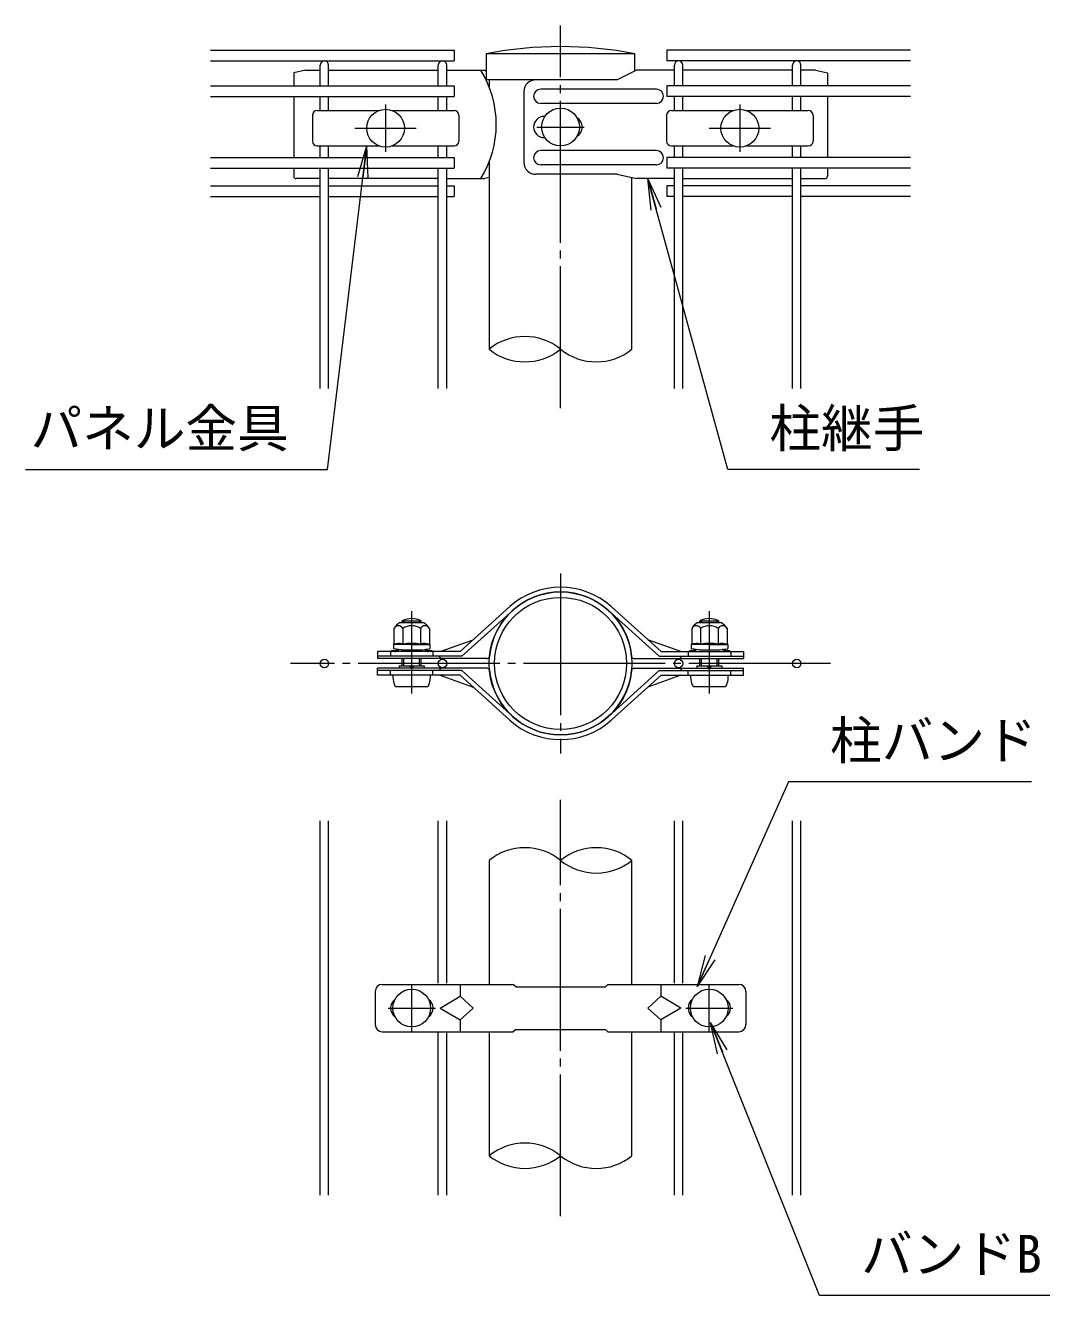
# Model space of a CAD drawing. Units: millimetres, scale not verified. Extents: x -4200 to 4200, y -2970 to 2970.
# Drawn here: x 2069 to 3360, y -436 to 1176 of the extents above; entities that cross this region are included whole.
import ezdxf
from ezdxf.enums import TextEntityAlignment as Align

# ---------------------------------------------------------------- set-up
doc = ezdxf.new("R2010")
doc.units = ezdxf.units.MM
doc.header["$LTSCALE"] = 10
doc.linetypes.add('LONG_CHAIN', pattern=[21, 18, -1, 1, -1])
for name, color, linetype, lineweight in [('0-3_D-STR1', 1, 'Continuous', 9), ('0-4_D-BMK', 2, 'LONG_CHAIN', 9), ('0-5_D-STR-DIM', 7, 'Continuous', 9), ('0-6_0', 7, 'Continuous', 9), ('0-8_D-STR2', 7, 'Continuous', 9), ('0-9_D-STR3', 3, 'Continuous', 9), ('0-A_D-STR-TXT', 7, 'Continuous', 9)]:
    doc.layers.add(name, color=color, linetype=linetype, lineweight=lineweight)
doc.styles.add('ＭＳ ゴシック', font='')
doc.styles.get('ＭＳ ゴシック').set_extended_font_data('MS Gothic')

# ---------------------------------------------------------------- blocks, each defined once
blk = doc.blocks.new('_Open')
at = {"layer": '0-6_0'}
blk.add_line((-10, 1.667), (0, 0), dxfattribs=at)
blk.add_lwpolyline([(-10, -1.667), (0, 0), (-10, 0)], dxfattribs=at)

msp = doc.modelspace()

# ---------------------------------------------------------------- linework, layer by layer
at = {"layer": '0-3_D-STR1'}
for p, q in [((2843.25, 1140.36), (2654.55, 1140.36)), ((2654.55, 1140.36), (2654.55, 1107.36)), ((2843.25, 1118.37), (2843.25, 1140.36)), ((2820.85, 1107.36), (2654.55, 1107.36)), ((2658.15, 1107.36), (2658.15, 1098.64)), ((2658.15, 1002.74), (2658.15, 765.36)), ((2839.65, 765.36), (2839.65, 983.21)), ((2658.15, 116.49), (2658.15, -41.01)), ((2839.65, -41.01), (2839.65, 116.49)), ((2658.32, -101.01), (2658.32, -258.51)), ((2839.65, -258.51), (2839.65, -101.01))]:
    msp.add_line(p, q, dxfattribs=at)
for radius in [90.75, 83.85]:
    msp.add_circle((2748.9, 366.49), radius, dxfattribs=at)
msp.add_arc((2748.9, 656.68), 492.8, 78.96219, 101.03781, dxfattribs=at)
at = {"layer": '0-4_D-BMK'}
for p, q in [((2748.9, 690.55), (2748.9, 1176.36)), ((2526.65, 1075.84), (2526.65, 1015.84)), ((2976.65, 1075.84), (2976.65, 1015.84)), ((2487.65, 1045.84), (2565.65, 1045.84)), ((2718.9, 1047.36), (2778.9, 1047.36)), ((2937.65, 1045.84), (3015.65, 1045.84)), ((2748.9, 480.79), (2748.9, 252.19)), ((2559.78, 328.39), (2559.78, 432.86)), ((2938.03, 328.39), (2938.03, 432.86)), ((3091.8, 366.49), (2406, 366.49)), ((2748.9, -335.19), (2748.9, 193.17)), ((2559.9, -101.01), (2559.9, -41.01)), ((2937.9, -101.01), (2937.9, -41.01)), ((2529.9, -71.01), (2589.9, -71.01)), ((2907.9, -71.01), (2967.9, -71.01))]:
    msp.add_line(p, q, dxfattribs=at)
at = {"layer": '0-5_D-STR-DIM'}
for centre, radius, start, end in [((2703.53, 709.38), 72.06, 50.97549, 129.02451), ((2703.53, 821.35), 72.06, 230.97549, 309.02451), ((2794.28, 821.35), 72.06, 230.97549, 309.02451), ((2703.53, 60.51), 72.06, 50.97549, 129.02451), ((2794.28, 60.51), 72.06, 50.97549, 129.02451), ((2794.28, 172.47), 72.06, 230.97549, 309.02451), ((2703.61, -314.3), 71.86, 50.92646, 129.07354), ((2703.61, -202.72), 71.86, 230.92646, 309.07354), ((2794.28, -202.53), 72.06, 230.97549, 309.02451)]:
    msp.add_arc(centre, radius, start, end, dxfattribs=at)
at = {"layer": '0-8_D-STR2'}
for p, q in [((2304.3, 1144.86), (2613.9, 1144.86)), ((2613.9, 1144.86), (2613.9, 1131.36)), ((3193.5, 1144.86), (2883.9, 1144.86)), ((2883.9, 1144.86), (2883.9, 1131.36)), ((2304.3, 1131.36), (2613.9, 1131.36)), ((3193.5, 1131.36), (2883.9, 1131.36)), ((2443.5, 1099.49), (2443.5, 1125.96)), ((2454.3, 1099.49), (2454.3, 1125.96)), ((2593.5, 1099.49), (2593.5, 1125.96)), ((2604.3, 1099.49), (2604.3, 1125.96)), ((2893.5, 1099.49), (2893.5, 1125.96)), ((2904.3, 1099.49), (2904.3, 1125.96)), ((3043.5, 1099.49), (3043.5, 1125.96)), ((3054.3, 1099.49), (3054.3, 1125.96)), ((2304.3, 1099.49), (2613.9, 1099.49)), ((2613.9, 1099.49), (2613.9, 1085.99)), ((3193.5, 1099.49), (2883.9, 1099.49)), ((2883.9, 1099.49), (2883.9, 1085.99)), ((2304.3, 1085.99), (2613.9, 1085.99)), ((2443.5, 1068.34), (2443.5, 1085.99)), ((2454.3, 1068.34), (2454.3, 1085.99)), ((2593.5, 1068.34), (2593.5, 1085.99)), ((2604.3, 1068.34), (2604.3, 1085.99)), ((3193.5, 1085.99), (2883.9, 1085.99)), ((2893.5, 1068.34), (2893.5, 1085.99)), ((2904.3, 1068.34), (2904.3, 1085.99)), ((3043.5, 1068.34), (3043.5, 1085.99)), ((3054.3, 1068.34), (3054.3, 1085.99)), ((2443.5, 1008.74), (2443.5, 1023.34)), ((2454.3, 1008.74), (2454.3, 1023.34)), ((2593.5, 1008.74), (2593.5, 1023.34)), ((2604.3, 1008.74), (2604.3, 1023.34)), ((2893.5, 1008.74), (2893.5, 1023.34)), ((2904.3, 1008.74), (2904.3, 1023.34)), ((3043.5, 1008.74), (3043.5, 1023.34)), ((3054.3, 1008.74), (3054.3, 1023.34)), ((2304.3, 1008.74), (2613.9, 1008.74)), ((2613.9, 1008.74), (2613.9, 995.24)), ((3193.5, 1008.74), (2883.9, 1008.74)), ((2883.9, 1008.74), (2883.9, 995.24)), ((2304.3, 995.24), (2613.9, 995.24)), ((2443.5, 715.36), (2443.5, 995.24)), ((2454.3, 715.36), (2454.3, 995.24)), ((2593.5, 715.36), (2593.5, 995.24)), ((2604.3, 715.36), (2604.3, 995.24)), ((3193.5, 995.24), (2883.9, 995.24)), ((2893.5, 715.36), (2893.5, 995.24)), ((2904.3, 715.36), (2904.3, 995.24)), ((3043.5, 715.36), (3043.5, 995.24)), ((3054.3, 715.36), (3054.3, 995.24)), ((2304.3, 972.63), (2443.5, 972.63)), ((2454.3, 972.63), (2593.5, 972.63)), ((2604.3, 972.63), (2613.9, 972.63)), ((2613.9, 972.63), (2613.9, 959.13)), ((2893.5, 972.63), (2883.9, 972.63)), ((2883.9, 972.63), (2883.9, 959.13)), ((3043.5, 972.63), (2904.3, 972.63)), ((3193.5, 972.63), (3054.3, 972.63)), ((2304.3, 959.13), (2443.5, 959.13)), ((2454.3, 959.13), (2593.5, 959.13)), ((2604.3, 959.13), (2613.9, 959.13)), ((2893.5, 959.13), (2883.9, 959.13)), ((3043.5, 959.13), (2904.3, 959.13)), ((3193.5, 959.13), (3054.3, 959.13)), ((2443.5, -308.51), (2443.5, 166.49)), ((2454.3, -308.51), (2454.3, 166.49)), ((2593.5, -39.51), (2593.5, 166.49)), ((2604.3, -39.51), (2604.3, 166.49)), ((2893.5, -39.51), (2893.5, 166.49)), ((2904.3, -39.51), (2904.3, 166.49)), ((3043.5, -308.51), (3043.5, 166.49)), ((3054.3, -308.51), (3054.3, 166.49)), ((2593.5, -308.51), (2593.5, -102.51)), ((2604.3, -308.51), (2604.3, -102.51)), ((2893.5, -308.51), (2893.5, -102.51)), ((2904.3, -308.51), (2904.3, -102.51))]:
    msp.add_line(p, q, dxfattribs=at)
for centre in [(2448.9, 366.49), (2598.9, 366.49), (2898.9, 366.49), (3048.9, 366.49)]:
    msp.add_circle(centre, 5.4, dxfattribs=at)
for centre in [(2448.9, 1125.96), (2598.9, 1125.96), (2898.9, 1125.96), (3048.9, 1125.96)]:
    msp.add_arc(centre, 5.4, 0, 180, dxfattribs=at)
at = {"layer": '0-9_D-STR3'}
for p, q in [((2424.9, 1119.36), (2409.9, 1116.36)), ((2409.9, 1116.36), (2409.9, 1099.49)), ((2424.9, 1119.36), (2443.5, 1119.36)), ((2454.3, 1119.36), (2593.5, 1119.36)), ((2604.3, 1119.36), (2652.52, 1119.36)), ((2652.52, 1119.36), (2654.55, 1118.37)), ((2845.28, 1119.36), (2820.85, 1107.36)), ((2893.5, 1119.36), (2845.28, 1119.36)), ((3043.5, 1119.36), (2904.3, 1119.36)), ((3072.9, 1119.36), (3054.3, 1119.36)), ((3072.9, 1119.36), (3087.9, 1116.36)), ((3087.9, 1116.36), (3087.9, 1099.49)), ((2820.85, 1107.36), (2717.44, 1107.36)), ((2820.85, 1107.36), (2717.44, 1107.36)), ((2409.9, 1085.99), (2409.9, 1008.74)), ((2702.44, 1092.36), (2702.44, 1002.36)), ((2870.67, 1095.36), (2723.67, 1095.36)), ((3087.9, 1085.99), (3087.9, 1008.74)), ((2439.65, 1068.34), (2518.3, 1068.34)), ((2535.01, 1068.34), (2613.65, 1068.34)), ((2870.67, 1077.36), (2723.67, 1077.36)), ((2889.65, 1068.34), (2968.3, 1068.34)), ((2985.01, 1068.34), (3063.65, 1068.34)), ((2433.65, 1062.34), (2433.65, 1029.34)), ((2619.65, 1062.34), (2619.65, 1029.34)), ((2883.65, 1062.34), (2883.65, 1029.34)), ((3069.65, 1062.34), (3069.65, 1029.34)), ((2439.65, 1023.34), (2518.3, 1023.34)), ((2535.01, 1023.34), (2613.65, 1023.34)), ((2870.67, 1017.36), (2723.67, 1017.36)), ((2889.65, 1023.34), (2968.3, 1023.34)), ((2985.01, 1023.34), (3063.65, 1023.34)), ((2409.9, 995.24), (2409.9, 984.91)), ((2820.85, 987.36), (2717.44, 987.36)), ((2870.67, 999.36), (2723.67, 999.36)), ((2820.85, 987.36), (2845.28, 981.96)), ((3087.9, 995.24), (3087.9, 984.91)), ((2443.5, 981.91), (2412.9, 981.91)), ((2593.5, 981.91), (2454.3, 981.91)), ((2604.3, 981.96), (2652.52, 981.96)), ((2658.15, 983.16), (2652.52, 981.96)), ((2893.5, 981.96), (2845.28, 981.96)), ((2904.3, 981.91), (3043.5, 981.91)), ((3054.3, 981.91), (3084.9, 981.91)), ((2621.29, 381.55), (2684.53, 438.72)), ((2876.52, 381.55), (2813.28, 438.72)), ((2547.78, 418.42), (2547.78, 420.43)), ((2547.78, 420.43), (2571.78, 420.43)), ((2549.81, 418.42), (2549.81, 421.4)), ((2569.75, 418.42), (2569.75, 421.4)), ((2571.78, 418.42), (2571.78, 420.43)), ((2623.64, 375.55), (2688.52, 434.24)), ((2874.17, 375.55), (2809.29, 434.24)), ((2926.03, 418.42), (2926.03, 420.43)), ((2926.03, 420.43), (2950.03, 420.43)), ((2928.06, 418.42), (2928.06, 421.4)), ((2948, 418.42), (2948, 421.4)), ((2950.03, 418.42), (2950.03, 420.43)), ((2537.26, 410.9), (2537.26, 390.81)), ((2544.78, 418.42), (2574.78, 418.42)), ((2548.52, 410.9), (2548.52, 390.51)), ((2571.04, 410.9), (2571.04, 390.51)), ((2582.3, 410.9), (2582.3, 390.81)), ((2915.51, 410.9), (2915.51, 390.81)), ((2923.03, 418.42), (2953.03, 418.42)), ((2926.77, 410.9), (2926.77, 390.51)), ((2949.29, 410.9), (2949.29, 390.51)), ((2960.55, 410.9), (2960.55, 390.81)), ((2536.53, 390.38), (2536.53, 385.38)), ((2559.78, 390.51), (2536.6, 390.51)), ((2537.26, 390.81), (2536.75, 390.67)), ((2559.78, 390.51), (2582.96, 390.51)), ((2583.03, 390.32), (2583.03, 385.38)), ((2596.09, 381.55), (2637.9, 396.57)), ((2901.72, 381.55), (2859.9, 396.57)), ((2914.78, 390.38), (2914.78, 385.38)), ((2938.03, 390.51), (2914.85, 390.51)), ((2915.51, 390.81), (2915, 390.67)), ((2938.03, 390.51), (2961.2, 390.51)), ((2961.28, 390.32), (2961.28, 385.38)), ((2621.29, 381.55), (2516.44, 381.55)), ((2516.44, 381.55), (2516.44, 372.55)), ((2623.64, 375.55), (2516.44, 375.55)), ((2655.66, 372.55), (2516.44, 372.55)), ((2532.77, 381.55), (2532.77, 375.55)), ((2534.28, 383.02), (2538.6, 383.02)), ((2534.28, 383.02), (2534.28, 381.52)), ((2546.28, 383.92), (2536.79, 385.08)), ((2539.47, 383.3), (2541.21, 384.54)), ((2540.34, 382.07), (2543.37, 384.24)), ((2546.28, 383.92), (2573.28, 383.92)), ((2547.78, 363.43), (2547.78, 372.52)), ((2549.81, 363.43), (2549.81, 372.52)), ((2569.75, 363.43), (2569.75, 372.52)), ((2571.78, 363.43), (2571.78, 372.52)), ((2573.28, 383.92), (2582.77, 385.08)), ((2579.22, 382.07), (2576.19, 384.24)), ((2580.09, 383.3), (2578.35, 384.54)), ((2586.78, 381.55), (2586.78, 375.55)), ((2594.28, 375.55), (2597.4, 372.55)), ((2842.15, 372.55), (2981.37, 372.55)), ((2874.17, 375.55), (2981.37, 375.55)), ((2876.52, 381.55), (2981.37, 381.55)), ((2903.52, 375.55), (2900.41, 372.55)), ((2911.02, 381.55), (2911.02, 375.55)), ((2912.53, 383.02), (2916.85, 383.02)), ((2912.53, 383.02), (2912.53, 381.52)), ((2924.53, 383.92), (2915.04, 385.08)), ((2917.72, 383.3), (2919.46, 384.54)), ((2918.59, 382.07), (2921.62, 384.24)), ((2924.53, 383.92), (2951.53, 383.92)), ((2926.03, 363.43), (2926.03, 372.52)), ((2928.06, 363.43), (2928.06, 372.52)), ((2948, 363.43), (2948, 372.52)), ((2950.03, 363.43), (2950.03, 372.52)), ((2951.53, 383.92), (2961.02, 385.08)), ((2957.47, 382.07), (2954.44, 384.24)), ((2958.34, 383.3), (2956.6, 384.54)), ((2965.03, 381.55), (2965.03, 375.55)), ((2981.37, 381.55), (2981.37, 372.55)), ((2516.44, 351.43), (2516.44, 360.43)), ((2655.66, 360.43), (2516.44, 360.43)), ((2623.64, 357.43), (2516.44, 357.43)), ((2532.77, 351.43), (2532.77, 357.43)), ((2543.82, 363.43), (2575.73, 363.43)), ((2543.82, 363.43), (2543.82, 360.43)), ((2556.6, 363.43), (2559.14, 360.43)), ((2560.42, 360.43), (2562.96, 363.43)), ((2575.73, 363.43), (2575.73, 360.43)), ((2586.78, 351.43), (2586.78, 357.43)), ((2594.28, 357.43), (2597.4, 360.43)), ((2623.64, 357.43), (2688.52, 298.74)), ((2874.17, 357.43), (2809.29, 298.74)), ((2842.15, 360.43), (2981.37, 360.43)), ((2874.17, 357.43), (2981.37, 357.43)), ((2903.52, 357.43), (2900.41, 360.43)), ((2911.02, 351.43), (2911.02, 357.43)), ((2922.07, 363.43), (2953.98, 363.43)), ((2922.07, 363.43), (2922.07, 360.43)), ((2934.85, 363.43), (2937.39, 360.43)), ((2938.67, 360.43), (2941.21, 363.43)), ((2953.98, 363.43), (2953.98, 360.43)), ((2965.03, 351.43), (2965.03, 357.43)), ((2981.37, 351.43), (2981.37, 360.43)), ((2621.29, 351.43), (2516.44, 351.43)), ((2596.09, 351.43), (2637.9, 336.41)), ((2621.29, 351.43), (2684.53, 294.26)), ((2876.52, 351.43), (2813.28, 294.26)), ((2901.72, 351.43), (2859.9, 336.41)), ((2876.52, 351.43), (2981.37, 351.43)), ((2540.28, 337.03), (2579.28, 337.03)), ((2918.53, 337.03), (2957.53, 337.03)), ((2522.4, -41.01), (2688.9, -41.01)), ((2621.4, -41.01), (2621.4, -56.01)), ((2691.9, -44.01), (2688.9, -41.01)), ((2691.9, -44.01), (2805.9, -44.01)), ((2805.9, -44.01), (2808.9, -41.01)), ((2808.9, -41.01), (2975.4, -41.01)), ((2876.4, -41.01), (2876.4, -56.01)), ((2513.4, -50.01), (2513.4, -92.01)), ((2595.9, -71.01), (2621.4, -56.01)), ((2876.4, -56.01), (2859.9, -71.01)), ((2901.9, -71.01), (2876.4, -56.01)), ((2984.4, -50.01), (2984.4, -92.01)), ((2595.9, -71.01), (2621.4, -86.01)), ((2859.9, -71.01), (2876.4, -86.01)), ((2901.9, -71.01), (2876.4, -86.01)), ((2876.4, -86.01), (2876.4, -101.01)), ((2522.4, -101.01), (2688.9, -101.01)), ((2691.9, -98.01), (2688.9, -101.01)), ((2691.9, -98.01), (2805.9, -98.01)), ((2805.9, -98.01), (2808.9, -101.01)), ((2808.9, -101.01), (2975.4, -101.01))]:
    msp.add_line(p, q, dxfattribs=at)
for points in [[(2580.96, 383.02), (2585.28, 383.02), (2585.28, 381.52)], [(2959.21, 383.02), (2963.53, 383.02), (2963.53, 381.52)], [(2621.4, -56.01), (2637.9, -71.01), (2621.4, -86.01), (2621.4, -101.01)]]:
    msp.add_lwpolyline(points, dxfattribs=at)
for centre in [(2526.65, 1045.84), (2748.9, 1047.36), (2976.65, 1045.84), (2559.9, -71.01), (2937.9, -71.01)]:
    msp.add_circle(centre, 24, dxfattribs=at)
for centre, radius, start, end in [((2536.31, 1050.69), 130.94, 328.33972, 31.66028), ((2717.44, 1092.36), 15, 90, 180), ((2723.67, 1086.36), 9, 90, 270), ((2870.67, 1086.36), 9, 270, 90), ((2439.65, 1062.34), 6, 90, 180), ((2613.65, 1062.34), 6, 0, 90), ((2889.65, 1062.34), 6, 90, 180), ((3063.65, 1062.34), 6, 0, 90), ((2728.17, 1047.36), 13.5, 90, 270), ((2763.11, 1047.36), 13.5, 300.04449, 59.95551), ((2439.65, 1029.34), 6, 180, 270), ((2613.65, 1029.34), 6, 270, 0), ((2723.67, 1008.36), 9, 90, 270), ((2870.67, 1008.36), 9, 270, 90), ((2889.65, 1029.34), 6, 180, 270), ((3063.65, 1029.34), 6, 270, 0), ((2717.44, 1002.36), 15, 180, 270), ((2412.9, 984.91), 3, 180, 270), ((3084.9, 984.91), 3, 270, 0), ((2748.9, 366.49), 90.75, 5.54441, 174.45559), ((2748.9, 366.49), 96.75, 48.29058, 131.70942), ((2559.78, 397.93), 25.5, 61.92751, 118.07249), ((2938.03, 397.93), 25.5, 61.92751, 118.07249), ((2542.89, 407.85), 6.4, 28.45309, 151.54691), ((2557.55, 398.09), 24, 122.13463, 147.68315), ((2559.78, 393.62), 20.62, 90, 123.09348), ((2559.78, 393.62), 20.62, 56.90652, 90), ((2576.67, 407.85), 6.4, 28.45309, 151.54691), ((2562.01, 398.09), 24, 32.31685, 57.86537), ((2935.79, 398.09), 24, 122.13463, 147.68315), ((2921.14, 407.85), 6.4, 28.45309, 151.54691), ((2938.03, 393.62), 20.62, 90, 123.09348), ((2938.03, 393.62), 20.62, 56.90652, 90), ((2954.92, 407.85), 6.4, 28.45309, 151.54691), ((2940.26, 398.09), 24, 32.31685, 57.86537), ((2536.83, 390.38), 0.3, 105, 180), ((2542.9, 375.87), 15.97, 69.37322, 112.7756), ((2559.78, 328.24), 63.57, 90, 100.20031), ((2559.78, 328.24), 63.57, 79.79969, 90), ((2576.66, 375.87), 15.97, 67.2244, 110.62678), ((2582.73, 390.32), 0.3, 0, 67.2244), ((2915.08, 390.38), 0.3, 105, 180), ((2921.14, 375.87), 15.97, 69.37322, 112.7756), ((2938.03, 328.24), 63.57, 90, 100.20031), ((2938.03, 328.24), 63.57, 79.79969, 90), ((2954.91, 375.87), 15.97, 67.2244, 110.62678), ((2960.98, 390.32), 0.3, 0, 67.2244), ((2536.83, 385.38), 0.3, 180, 263), ((2538.6, 384.52), 1.5, 270, 305.53768), ((2538.6, 384.52), 3, 270, 305.53768), ((2544.24, 383.02), 1.5, 123.43373, 125.53768), ((2575.32, 383.02), 1.5, 54.46232, 56.56627), ((2580.96, 384.52), 3, 234.46232, 270), ((2580.96, 384.52), 1.5, 234.46232, 270), ((2582.73, 385.38), 0.3, 277, 0), ((2655.59, 375.55), 3, 268.81211, 354.45559), ((2842.22, 375.55), 3, 185.54441, 271.18789), ((2915.08, 385.38), 0.3, 180, 263), ((2916.85, 384.52), 1.5, 270, 305.53768), ((2916.85, 384.52), 3, 270, 305.53768), ((2922.49, 383.02), 1.5, 123.43373, 125.53768), ((2953.57, 383.02), 1.5, 54.46232, 56.56627), ((2959.21, 384.52), 3, 234.46232, 270), ((2959.21, 384.52), 1.5, 234.46232, 270), ((2960.98, 385.38), 0.3, 277, 0), ((2655.59, 357.43), 3, 5.54441, 91.18789), ((2748.9, 366.49), 90.75, 185.54441, 354.45559), ((2842.22, 357.43), 3, 88.81211, 174.45559), ((2748.9, 366.49), 96.75, 228.29058, 311.70942), ((2522.4, -50.01), 9, 90, 180), ((2975.4, -50.01), 9, 0, 90), ((2546.4, -71.01), 13.5, 125.46791, 234.53209), ((2573.4, -71.01), 13.5, 305.46791, 54.53209), ((2924.4, -71.01), 13.5, 125.46791, 234.53209), ((2951.4, -71.01), 13.5, 305.46791, 54.53209), ((2522.4, -92.01), 9, 180, 270), ((2975.4, -92.01), 9, 270, 0)]:
    msp.add_arc(centre, radius, start, end, dxfattribs=at)
for centre, start_param, end_param in [((2540.28, 351.43), 1.5707963, 3.1415927), ((2579.28, 351.43), 3.1415927, 4.712389), ((2918.53, 351.43), 1.5707963, 3.1415927), ((2957.53, 351.43), 3.1415927, 4.712389)]:
    msp.add_ellipse(centre, major_axis=(0, 14.4), ratio=0.3125, start_param=start_param, end_param=end_param, dxfattribs=at)
at = {"layer": '0-A_D-STR-TXT'}
for points in [[(2069.08, 612.58), (2452.93, 612.58), (2502.41, 1021.35)], [(3204.84, 612.63), (2961.28, 612.63), (2860.32, 980.03)], [(3347.14, 216.3), (3038.35, 216.3), (2923.39, -41.74)], [(3638.58, -435.98), (3078.01, -435.98), (2940.35, -91.34)]]:
    msp.add_lwpolyline(points, dxfattribs=at)

# ---------------------------------------------------------------- block references
at = {"layer": '0-A_D-STR-TXT', "xscale": 4, "yscale": 4}
for p, rotation in [((2502.65, 1023.34), 83.09795), ((2859.79, 981.96), 105.36476), ((2922.57, -43.57), 245.98538), ((2939.6, -89.48), 111.7749)]:
    msp.add_blockref('_Open', p, dxfattribs=dict(at, rotation=rotation))

# ---------------------------------------------------------------- texts
at = {"layer": '0-A_D-STR-TXT', "style": 'ＭＳ ゴシック'}
for s, p in [('パネル金具', (2075.61, 626.44)), ('柱継手', (3014.23, 626.49)), ('柱バンド', (3091.31, 230.41)), ('バンドB.N（角根）', (3130.71, -421.49))]:
    msp.add_text(s, height=48.09, dxfattribs=at).set_placement(p, align=Align.BOTTOM_LEFT)

doc.saveas('drawing.dxf')
